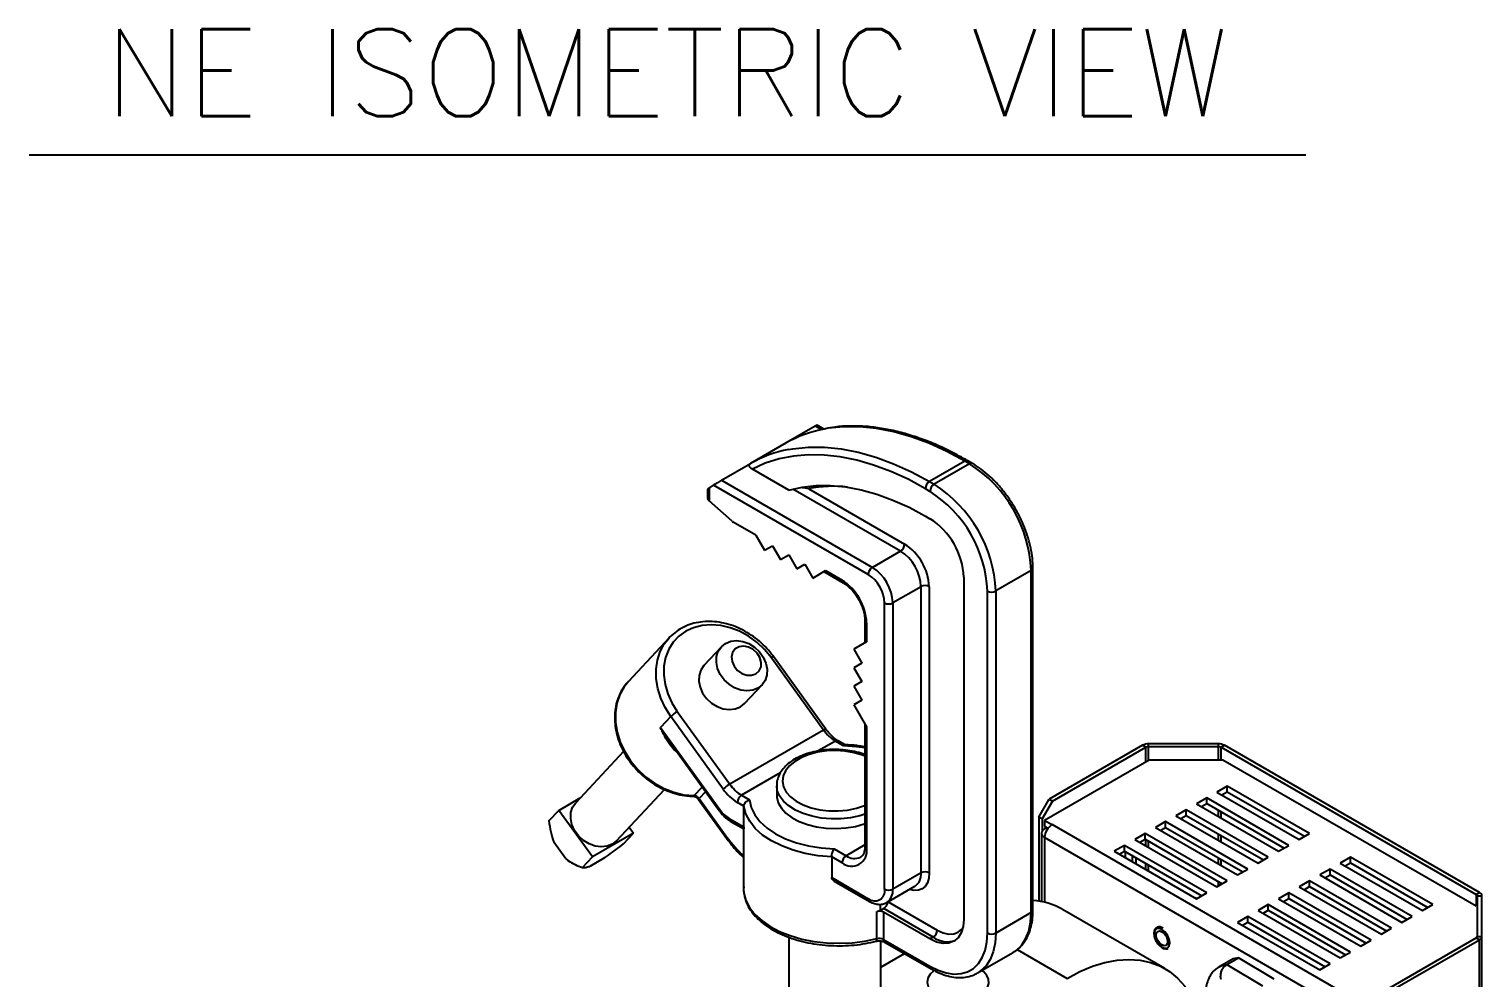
# Model space of a CAD drawing. Extents: x 17.3 to 113.1, y 4.8 to 84.5.
# Drawn here: x 75.33 to 87.83, y 19.19 to 27.36 of the extents above; entities that cross this region are included whole.
import ezdxf
from ezdxf.enums import TextEntityAlignment as Align

# ---------------------------------------------------------------- set-up
doc = ezdxf.new("R2010")
doc.units = 0
doc.header["$MEASUREMENT"] = 0
doc.layers.add('OBJECT', color=7, linetype='CONTINUOUS')
doc.styles.get("Standard").update_dxf_attribs({"font": 'SIMPLEX'})

msp = doc.modelspace()

# ---------------------------------------------------------------- linework, layer by layer
at = {"layer": 'OBJECT', "color": 1}
msp.add_line((75.328, 26.28), (86.314, 26.28), dxfattribs=at)
at = {"layer": 'OBJECT'}
for p, q in [((82.093, 23.944), (81.842, 23.799)), ((82.145, 23.914), (82.093, 23.944)), ((82.166, 23.918), (82.108, 23.952)), ((81.842, 23.799), (81.536, 23.623)), ((83.381, 23.643), (83.075, 23.467)), ((83.421, 23.62), (83.381, 23.643)), ((83.446, 23.622), (83.406, 23.645)), ((81.285, 23.478), (81.536, 23.623)), ((81.865, 23.392), (81.552, 23.573)), ((83.421, 23.62), (83.116, 23.444)), ((81.165, 23.401), (81.165, 23.336)), ((81.179, 23.411), (81.217, 23.436)), ((81.179, 23.411), (81.179, 23.302)), ((82.548, 22.667), (81.217, 23.436)), ((81.285, 23.478), (82.584, 22.728)), ((82.826, 22.868), (81.901, 23.402)), ((82.037, 23.405), (82.862, 22.929)), ((83.08, 23.382), (83.04, 23.405)), ((83.075, 23.467), (83.116, 23.444)), ((81.377, 23.125), (81.179, 23.302)), ((83.04, 23.17), (83.08, 23.147)), ((81.582, 23.005), (81.387, 23.118)), ((81.582, 23.005), (81.657, 22.875)), ((81.657, 22.875), (81.726, 22.915)), ((81.657, 22.875), (81.726, 22.915)), ((81.726, 22.915), (81.795, 22.796)), ((81.795, 22.796), (81.864, 22.835)), ((81.795, 22.796), (81.864, 22.835)), ((81.864, 22.835), (81.933, 22.716)), ((81.933, 22.716), (82.002, 22.756)), ((81.933, 22.716), (82.002, 22.756)), ((82.002, 22.756), (82.071, 22.636)), ((82.826, 22.868), (82.584, 22.728)), ((82.071, 22.636), (82.181, 22.7)), ((82.071, 22.636), (82.167, 22.692)), ((82.167, 22.692), (82.333, 22.596)), ((82.181, 22.7), (82.323, 22.618)), ((83.371, 22.643), (83.371, 19.699)), ((83.951, 22.701), (83.646, 22.525)), ((83.951, 19.758), (83.951, 22.701)), ((83.966, 19.778), (83.966, 22.722)), ((83.003, 22.562), (82.761, 22.422)), ((83.003, 20.099), (83.003, 22.562)), ((83.074, 22.562), (83.074, 20.099)), ((83.575, 19.581), (83.575, 22.525)), ((83.646, 22.525), (83.646, 19.581)), ((82.69, 19.959), (82.69, 22.422)), ((82.761, 22.422), (82.761, 19.959)), ((82.52, 22.271), (82.52, 22.079)), ((82.535, 22.251), (82.535, 22.088)), ((80.835, 22.122), (80.485, 21.746)), ((80.809, 22.091), (80.835, 22.122)), ((81.285, 22.045), (81.134, 21.884)), ((82.535, 22.088), (82.425, 22.024)), ((82.425, 22.024), (82.494, 21.905)), ((82.164, 21.328), (81.713, 21.953)), ((82.185, 21.336), (81.734, 21.961)), ((82.494, 21.905), (82.425, 21.865)), ((82.425, 21.865), (82.494, 21.745)), ((80.485, 21.746), (80.476, 21.736)), ((81.485, 21.556), (81.636, 21.718)), ((82.494, 21.745), (82.425, 21.706)), ((82.425, 21.706), (82.494, 21.586)), ((82.494, 21.586), (82.425, 21.546)), ((82.425, 21.546), (82.535, 21.355)), ((80.85, 21.445), (80.761, 21.35)), ((81.301, 20.82), (80.85, 21.445)), ((80.906, 21.487), (81.357, 20.862)), ((82.52, 21.381), (82.52, 20.329)), ((80.761, 21.35), (81.271, 20.644)), ((82.164, 21.328), (81.357, 20.862)), ((82.535, 21.355), (82.535, 20.308)), ((80.443, 21.143), (80.032, 20.702)), ((80.846, 21.217), (81.266, 20.635)), ((82.266, 21.233), (82.118, 21.148)), ((82.335, 21.193), (82.266, 21.233)), ((82.35, 21.201), (82.291, 21.235)), ((84.909, 21.198), (84.105, 20.733)), ((84.133, 20.717), (84.938, 21.181)), ((84.938, 21.181), (84.909, 21.198)), ((84.938, 21.055), (84.938, 21.181)), ((84.959, 21.186), (84.959, 21.209)), ((85.563, 21.209), (84.959, 21.209)), ((84.959, 21.186), (85.563, 21.186)), ((84.959, 21.067), (84.959, 21.186)), ((85.563, 21.186), (85.563, 21.209)), ((85.563, 21.07), (85.563, 21.186)), ((85.585, 21.181), (85.613, 21.198)), ((85.585, 21.181), (87.78, 19.914)), ((85.585, 21.07), (85.585, 21.181)), ((87.809, 19.93), (85.613, 21.198)), ((84.965, 21.07), (84.066, 20.551)), ((85.6, 21.07), (84.965, 21.07)), ((87.78, 19.812), (85.6, 21.07)), ((81.791, 20.959), (81.458, 20.767)), ((80.383, 20.375), (80.795, 20.817)), ((81.04, 20.759), (81.04, 20.759)), ((81.05, 20.764), (81.119, 20.838)), ((81.148, 20.798), (81.094, 20.739)), ((81.458, 20.767), (81.527, 20.727)), ((81.761, 20.851), (81.761, 20.769)), ((85.638, 20.846), (85.549, 20.795)), ((85.549, 20.795), (86.256, 20.387)), ((85.592, 20.771), (85.638, 20.797)), ((86.345, 20.438), (85.638, 20.846)), ((85.638, 20.797), (85.638, 20.846)), ((85.638, 20.797), (86.302, 20.414)), ((79.801, 20.546), (79.886, 20.637)), ((79.886, 20.637), (80.071, 20.744)), ((80.175, 20.236), (79.886, 20.637)), ((81.089, 20.73), (81.328, 20.399)), ((81.094, 20.739), (81.333, 20.407)), ((81.479, 20.673), (81.423, 20.705)), ((81.479, 20.494), (81.479, 20.673)), ((84.017, 20.58), (84.105, 20.733)), ((84.133, 20.717), (84.045, 20.564)), ((84.105, 20.733), (84.133, 20.717)), ((85.284, 20.642), (85.196, 20.591)), ((85.991, 20.234), (85.284, 20.642)), ((85.284, 20.593), (85.284, 20.642)), ((85.461, 20.744), (85.373, 20.693)), ((85.373, 20.693), (86.08, 20.285)), ((85.415, 20.669), (85.461, 20.695)), ((86.168, 20.336), (85.461, 20.744)), ((85.461, 20.695), (85.461, 20.744)), ((85.461, 20.695), (86.126, 20.312)), ((85.563, 20.583), (85.563, 20.636)), ((81.352, 20.568), (81.479, 20.494)), ((81.362, 20.545), (81.477, 20.478)), ((84.045, 20.564), (84.017, 20.58)), ((84.017, 20.58), (84.017, 19.856)), ((84.045, 20.564), (84.045, 20.459)), ((84.066, 20.551), (84.13, 20.515)), ((84.066, 20.551), (84.066, 20.502)), ((84.066, 20.502), (84.097, 20.485)), ((86.831, 18.955), (84.13, 20.515)), ((85.107, 20.54), (85.019, 20.489)), ((85.815, 20.132), (85.107, 20.54)), ((85.107, 20.491), (85.107, 20.54)), ((85.196, 20.591), (85.903, 20.183)), ((85.238, 20.567), (85.284, 20.593)), ((85.284, 20.593), (85.949, 20.21)), ((85.585, 20.571), (85.585, 20.624)), ((80.529, 20.44), (80.175, 20.236)), ((80.444, 20.349), (80.529, 20.44)), ((80.492, 20.492), (80.529, 20.44)), ((81.476, 20.479), (81.476, 19.966)), ((84.04, 20.441), (84.04, 19.852)), ((84.087, 20.49), (84.066, 20.478)), ((86.767, 18.845), (84.066, 20.405)), ((84.066, 20.405), (84.066, 19.846)), ((84.931, 20.438), (84.842, 20.387)), ((84.842, 20.387), (85.549, 19.979)), ((84.885, 20.363), (84.931, 20.389)), ((85.638, 20.03), (84.931, 20.438)), ((84.931, 20.389), (84.931, 20.438)), ((84.931, 20.389), (85.595, 20.006)), ((84.938, 20.332), (84.938, 20.385)), ((85.019, 20.489), (85.726, 20.081)), ((85.061, 20.465), (85.107, 20.491)), ((85.107, 20.491), (85.772, 20.108)), ((85.563, 20.379), (85.563, 20.432)), ((85.585, 20.367), (85.585, 20.42)), ((86.256, 20.387), (86.345, 20.438)), ((79.947, 20.219), (79.843, 20.363)), ((82.256, 20.306), (82.358, 20.247)), ((82.52, 20.341), (82.358, 20.247)), ((84.754, 20.336), (84.665, 20.285)), ((84.665, 20.285), (85.373, 19.877)), ((84.708, 20.261), (84.754, 20.287)), ((85.461, 19.928), (84.754, 20.336)), ((84.754, 20.287), (84.754, 20.336)), ((84.754, 20.287), (85.419, 19.903)), ((84.763, 20.229), (84.763, 20.282)), ((84.959, 20.32), (84.959, 20.373)), ((86.08, 20.285), (86.168, 20.336)), ((79.996, 20.187), (80.005, 20.182)), ((80.09, 20.145), (80.175, 20.236)), ((80.28, 20.229), (80.153, 20.155)), ((82.234, 20.237), (82.234, 20.059)), ((82.323, 20.186), (82.234, 20.237)), ((84.823, 20.194), (84.823, 20.247)), ((84.851, 20.231), (84.851, 20.178)), ((84.938, 20.128), (84.938, 20.181)), ((84.959, 20.116), (84.959, 20.169)), ((85.563, 20.175), (85.563, 20.228)), ((85.585, 20.163), (85.585, 20.216)), ((85.726, 20.081), (85.815, 20.132)), ((85.903, 20.183), (85.991, 20.234)), ((86.522, 20.132), (86.433, 20.081)), ((87.229, 19.724), (86.522, 20.132)), ((86.522, 20.083), (86.522, 20.132)), ((86.698, 20.234), (86.61, 20.183)), ((86.61, 20.183), (87.317, 19.775)), ((86.652, 20.159), (86.698, 20.185)), ((87.406, 19.826), (86.698, 20.234)), ((86.698, 20.185), (86.698, 20.234)), ((86.698, 20.185), (87.363, 19.801)), ((82.234, 20.059), (82.548, 19.877)), ((82.256, 20.029), (82.559, 19.854)), ((83.003, 20.099), (82.761, 19.959)), ((85.549, 19.979), (85.638, 20.03)), ((85.563, 19.987), (85.563, 20.024)), ((85.585, 19.999), (85.585, 20.012)), ((86.345, 20.03), (86.256, 19.979)), ((87.052, 19.622), (86.345, 20.03)), ((86.345, 19.981), (86.345, 20.03)), ((86.433, 20.081), (87.14, 19.673)), ((86.476, 20.057), (86.522, 20.083)), ((86.522, 20.083), (87.186, 19.699)), ((82.709, 19.844), (82.951, 19.984)), ((85.375, 19.878), (85.359, 19.885)), ((85.373, 19.877), (85.461, 19.928)), ((86.168, 19.928), (86.08, 19.877)), ((86.08, 19.877), (86.787, 19.469)), ((86.122, 19.852), (86.168, 19.879)), ((86.875, 19.52), (86.168, 19.928)), ((86.168, 19.879), (86.168, 19.928)), ((86.168, 19.879), (86.833, 19.495)), ((86.256, 19.979), (86.964, 19.571)), ((86.299, 19.954), (86.345, 19.981)), ((86.345, 19.981), (87.01, 19.597)), ((87.78, 19.914), (87.809, 19.93)), ((87.78, 19.914), (87.78, 19.812)), ((87.789, 19.901), (87.789, 19.552)), ((87.789, 19.901), (87.829, 19.901)), ((87.829, 19.552), (87.829, 19.901)), ((82.624, 19.533), (82.624, 19.768)), ((82.655, 19.776), (82.655, 19.829)), ((82.682, 19.792), (82.655, 19.776)), ((82.68, 19.762), (82.68, 19.527)), ((83.08, 19.531), (82.68, 19.762)), ((83.107, 19.546), (82.682, 19.792)), ((82.721, 19.851), (83.142, 19.607)), ((83.951, 19.758), (83.646, 19.581)), ((85.102, 19.275), (84.219, 19.785)), ((85.991, 19.826), (85.903, 19.775)), ((85.903, 19.775), (86.61, 19.367)), ((85.945, 19.75), (85.991, 19.777)), ((86.698, 19.418), (85.991, 19.826)), ((85.991, 19.777), (85.991, 19.826)), ((85.991, 19.777), (86.656, 19.393)), ((87.317, 19.775), (87.406, 19.826)), ((85.815, 19.724), (85.726, 19.673)), ((85.726, 19.673), (86.433, 19.265)), ((85.769, 19.648), (85.815, 19.675)), ((86.522, 19.316), (85.815, 19.724)), ((85.815, 19.675), (85.815, 19.724)), ((85.815, 19.675), (86.479, 19.291)), ((87.14, 19.673), (87.229, 19.724)), ((81.866, 19.545), (81.866, 18.589)), ((82.656, 18.589), (82.656, 19.513)), ((82.68, 19.527), (83.08, 19.296)), ((82.69, 19.504), (83.091, 19.273)), ((83.107, 19.546), (83.08, 19.531)), ((86.787, 19.469), (86.875, 19.52)), ((86.964, 19.571), (87.052, 19.622)), ((86.976, 19.076), (87.78, 19.54)), ((87.004, 19.06), (87.809, 19.524)), ((87.78, 19.54), (87.809, 19.524)), ((87.789, 19.552), (87.829, 19.552)), ((87.809, 13.992), (87.809, 19.524)), ((87.829, 14.02), (87.829, 19.552)), ((82.656, 19.287), (82.861, 19.405)), ((83.49, 19.238), (83.796, 19.414)), ((83.83, 19.439), (84.259, 19.191)), ((86.61, 19.367), (86.698, 19.418)), ((85.669, 19.349), (85.568, 19.29)), ((85.633, 19.31), (85.735, 19.368)), ((85.633, 19.31), (85.94, 19.127)), ((86.042, 19.185), (85.735, 19.368)), ((86.433, 19.265), (86.522, 19.316))]:
    msp.add_line(p, q, dxfattribs=at)
at = {"layer": 'OBJECT', "flags": 128}
for points in [[(83.381, 23.643), (83.226, 23.726), (83.071, 23.796), (82.919, 23.853), (82.768, 23.895), (82.621, 23.924), (82.477, 23.939), (82.338, 23.939), (82.205, 23.925), (82.169, 23.919)], [(81.861, 23.742), (81.899, 23.749), (82.033, 23.763), (82.172, 23.762), (82.315, 23.748), (82.463, 23.719), (82.613, 23.676), (82.766, 23.62), (82.92, 23.55), (83.075, 23.467)], [(83.04, 23.405), (82.891, 23.486), (82.742, 23.553), (82.595, 23.609), (82.45, 23.651), (82.308, 23.68), (82.169, 23.695), (82.035, 23.698), (81.905, 23.686), (81.781, 23.662), (81.663, 23.624), (81.552, 23.573)], [(81.865, 23.392), (81.979, 23.419), (82.099, 23.433), (82.225, 23.434), (82.354, 23.422), (82.487, 23.397), (82.623, 23.359), (82.761, 23.308), (82.9, 23.245), (83.04, 23.17)], [(81.713, 21.953), (81.657, 22.022), (81.592, 22.083), (81.519, 22.136), (81.442, 22.178), (81.361, 22.209), (81.279, 22.228), (81.198, 22.234), (81.12, 22.228), (81.046, 22.209), (80.979, 22.179), (80.92, 22.136), (80.87, 22.084), (80.832, 22.023), (80.805, 21.954), (80.79, 21.879), (80.789, 21.801), (80.8, 21.721), (80.824, 21.64), (80.859, 21.562), (80.906, 21.487)], [(80.85, 21.445), (80.802, 21.522), (80.764, 21.603), (80.738, 21.686), (80.724, 21.77), (80.723, 21.852), (80.734, 21.93), (80.758, 22.003), (80.794, 22.07), (80.809, 22.091)], [(81.599, 21.689), (81.555, 21.671), (81.504, 21.665), (81.452, 21.672), (81.399, 21.691), (81.351, 21.722), (81.308, 21.761), (81.275, 21.807), (81.252, 21.858), (81.242, 21.91), (81.244, 21.961), (81.258, 22.007), (81.285, 22.045), (81.321, 22.074), (81.366, 22.092), (81.416, 22.098), (81.469, 22.091), (81.521, 22.072), (81.57, 22.041), (81.612, 22.002), (81.645, 21.955), (81.668, 21.905), (81.679, 21.853), (81.677, 21.802), (81.662, 21.756), (81.636, 21.718), (81.599, 21.689)], [(81.582, 21.813), (81.61, 21.837), (81.626, 21.871), (81.628, 21.911), (81.617, 21.953), (81.593, 21.991), (81.559, 22.022), (81.519, 22.043), (81.477, 22.051), (81.437, 22.045), (81.404, 22.026), (81.382, 21.997), (81.373, 21.959), (81.378, 21.918), (81.395, 21.877), (81.425, 21.842), (81.462, 21.816), (81.504, 21.801), (81.545, 21.8), (81.582, 21.813)], [(81.134, 21.884), (81.134, 21.884), (81.108, 21.845), (81.093, 21.799), (81.091, 21.749), (81.102, 21.697), (81.124, 21.646), (81.158, 21.6), (81.2, 21.56), (81.249, 21.53), (81.301, 21.511), (81.354, 21.504), (81.404, 21.51), (81.449, 21.528), (81.485, 21.556)], [(80.476, 21.736), (80.448, 21.701), (80.41, 21.634), (80.385, 21.559), (80.373, 21.479), (80.373, 21.396), (80.387, 21.31), (80.414, 21.225), (80.453, 21.143), (80.504, 21.064), (80.564, 20.992), (80.633, 20.927), (80.71, 20.871), (80.792, 20.826), (80.877, 20.793), (80.963, 20.772), (81.05, 20.764)], [(82.52, 21.104), (82.5, 21.112), (82.428, 21.133), (82.351, 21.146), (82.271, 21.152), (82.191, 21.149), (82.112, 21.137), (82.039, 21.118), (81.973, 21.091), (81.916, 21.058), (81.87, 21.02), (81.836, 20.978), (81.817, 20.933), (81.811, 20.886), (81.82, 20.84), (81.843, 20.795), (81.88, 20.754), (81.929, 20.717), (81.988, 20.685), (82.057, 20.66), (82.132, 20.643), (82.211, 20.634), (82.291, 20.633), (82.371, 20.64), (82.447, 20.655), (82.517, 20.678), (82.52, 20.68)], [(82.52, 21.174), (82.447, 21.185), (82.335, 21.193)], [(82.52, 20.604), (82.477, 20.591), (82.397, 20.573), (82.314, 20.564), (82.229, 20.563), (82.145, 20.57), (82.065, 20.586), (81.99, 20.609), (81.923, 20.639), (81.865, 20.675), (81.819, 20.716), (81.786, 20.761), (81.766, 20.808), (81.761, 20.848)], [(81.761, 20.769), (81.762, 20.751), (81.775, 20.703), (81.801, 20.656), (81.841, 20.613), (81.893, 20.574), (81.955, 20.541), (82.026, 20.515), (82.104, 20.495), (82.187, 20.484), (82.272, 20.481), (82.356, 20.486), (82.438, 20.499), (82.514, 20.521), (82.52, 20.523)], [(80.383, 20.375), (80.346, 20.346), (80.302, 20.328), (80.252, 20.322), (80.199, 20.329), (80.147, 20.348), (80.098, 20.379), (80.056, 20.418), (80.022, 20.465), (79.999, 20.515), (79.989, 20.567), (79.991, 20.618), (80.005, 20.664), (80.032, 20.702), (80.032, 20.702)], [(81.089, 20.73), (81.088, 20.73), (81.089, 20.732), (81.091, 20.735), (81.094, 20.739)], [(81.266, 20.635), (81.265, 20.635), (81.266, 20.637), (81.267, 20.64), (81.271, 20.644)], [(82.234, 20.237), (82.119, 20.247), (82.007, 20.266), (81.902, 20.294), (81.804, 20.331), (81.716, 20.375), (81.64, 20.425), (81.577, 20.482), (81.529, 20.543), (81.496, 20.607), (81.479, 20.673)], [(81.527, 20.727), (81.541, 20.662), (81.572, 20.6), (81.617, 20.54), (81.678, 20.485), (81.751, 20.436), (81.837, 20.393), (81.932, 20.358), (82.035, 20.332), (82.144, 20.314), (82.256, 20.306)], [(81.328, 20.399), (81.328, 20.399), (81.328, 20.401), (81.33, 20.404), (81.333, 20.407)], [(83.074, 20.099), (83.07, 20.053), (83.058, 20.014), (83.038, 19.983), (83.012, 19.961), (82.98, 19.949), (82.943, 19.948), (82.904, 19.957)], [(81.476, 19.966), (81.479, 19.925), (81.496, 19.861), (81.528, 19.8), (81.574, 19.742), (81.633, 19.688), (81.704, 19.638), (81.786, 19.595), (81.878, 19.559), (81.977, 19.53), (82.081, 19.509), (82.19, 19.497), (82.301, 19.493), (82.411, 19.498), (82.52, 19.511), (82.624, 19.533)], [(83.796, 19.414), (83.822, 19.431), (83.867, 19.475), (83.903, 19.531), (83.93, 19.598), (83.946, 19.674), (83.951, 19.758)], [(83.371, 19.699), (83.366, 19.637), (83.349, 19.583), (83.322, 19.54), (83.286, 19.51), (83.242, 19.494), (83.192, 19.492), (83.137, 19.504), (83.08, 19.531)], [(83.142, 19.607), (83.192, 19.584), (83.24, 19.573), (83.285, 19.575), (83.323, 19.59), (83.355, 19.616), (83.364, 19.627)], [(82.616, 19.511), (82.618, 19.512), (82.621, 19.515), (82.623, 19.519), (82.624, 19.525), (82.624, 19.533)], [(83.08, 19.296), (83.151, 19.261), (83.22, 19.238), (83.286, 19.228), (83.348, 19.232), (83.404, 19.248), (83.454, 19.277), (83.497, 19.318), (83.53, 19.37), (83.555, 19.432), (83.57, 19.503), (83.575, 19.581)], [(83.646, 19.581), (83.64, 19.497), (83.624, 19.421), (83.598, 19.355), (83.562, 19.299), (83.516, 19.255), (83.488, 19.236)], [(85.076, 19.613), (85.051, 19.622), (85.029, 19.617), (85.015, 19.601), (85.01, 19.574), (85.015, 19.542), (85.029, 19.509), (85.051, 19.48), (85.076, 19.459), (85.102, 19.45), (85.123, 19.454), (85.138, 19.471), (85.143, 19.497), (85.138, 19.53), (85.123, 19.563), (85.102, 19.592), (85.076, 19.613)], [(85.076, 19.612), (85.051, 19.621), (85.029, 19.617), (85.015, 19.601), (85.01, 19.574), (85.015, 19.542), (85.029, 19.509), (85.051, 19.48), (85.076, 19.459), (85.101, 19.45), (85.123, 19.454), (85.137, 19.471), (85.142, 19.497), (85.137, 19.53), (85.123, 19.563), (85.101, 19.592), (85.076, 19.612)], [(85.076, 19.479), (85.057, 19.494), (85.041, 19.516), (85.03, 19.54), (85.026, 19.564), (85.03, 19.584), (85.041, 19.596), (85.057, 19.6), (85.076, 19.593), (85.095, 19.578), (85.111, 19.556), (85.122, 19.531), (85.125, 19.507), (85.122, 19.488), (85.111, 19.475), (85.095, 19.472), (85.076, 19.479)], [(85.076, 19.613), (85.051, 19.621), (85.029, 19.617)], [(85.123, 19.455), (85.123, 19.455), (85.137, 19.471), (85.142, 19.498), (85.137, 19.53), (85.123, 19.563), (85.102, 19.592), (85.076, 19.613)], [(83.117, 19.258), (83.113, 19.256), (83.081, 19.226), (83.062, 19.192), (83.056, 19.156), (83.065, 19.121), (83.088, 19.088), (83.123, 19.059), (83.169, 19.035), (83.224, 19.018), (83.283, 19.009), (83.345, 19.008), (83.405, 19.015), (83.461, 19.03), (83.509, 19.052)], [(83.509, 19.052), (83.548, 19.08), (83.574, 19.113), (83.586, 19.147), (83.584, 19.183), (83.568, 19.217), (83.539, 19.249), (83.526, 19.259)], [(84.259, 19.191), (84.369, 19.249), (84.478, 19.295), (84.585, 19.327), (84.69, 19.347), (84.791, 19.354), (84.887, 19.348), (84.978, 19.328), (85.063, 19.296), (85.141, 19.251), (85.211, 19.194), (85.273, 19.124), (85.327, 19.044), (85.372, 18.953), (85.407, 18.853), (85.432, 18.744), (85.447, 18.626), (85.452, 18.502)], [(85.568, 19.29), (85.586, 19.299), (85.633, 19.31)], [(85.735, 19.368), (85.688, 19.358), (85.669, 19.349)]]:
    msp.add_lwpolyline(points, dxfattribs=at)
at = {"layer": 'OBJECT'}
for centre, radius, start, end in [((82.368, 22.869), 1.068, 100.7273, 119.4868), ((82.062, 22.693), 1.068, 100.8272, 119.4881), ((83.396, 23.623), 0.0252, 65.6944, 125.6158), ((83.436, 23.599), 0.0252, 65.7128, 125.6133), ((82.804, 22.651), 1.148, 2.4872, 57.5128), ((82.251, 22.281), 1.145, 84.0044, 100.792), ((83.117, 23.402), 0.0768, 122.6053, 177.3946), ((83.157, 23.379), 0.0768, 122.6053, 177.3946), ((82.505, 22.478), 1.071, 2.4872, 57.5128), ((82.499, 22.475), 1.148, 2.4873, 57.5127), ((82.739, 22.614), 0.633, 2.6055, 57.3946), ((81.415, 23.167), 0.0567, 227.7858, 239.6398), ((82.785, 22.933), 0.0768, 302.6061, 357.3945), ((82.613, 22.541), 0.461, 2.6056, 57.3944), ((82.619, 22.545), 0.384, 2.6055, 57.3946), ((82.625, 22.664), 0.0768, 122.6044, 177.3955), ((82.383, 22.408), 0.307, 2.6054, 57.3947), ((82.377, 22.405), 0.384, 2.6055, 57.3946), ((83.941, 22.724), 0.0251, 294.3764, 354.2895), ((82.074, 22.23), 0.461, 2.6054, 57.3947), ((82.348, 22.616), 0.0252, 174.4113, 233.9433), ((83.038, 22.494), 0.0769, 62.6096, 117.3904), ((83.61, 22.593), 0.0769, 242.6098, 297.3902), ((82.725, 22.49), 0.0769, 242.6097, 297.3903), ((82.545, 22.274), 0.0251, 185.7108, 245.6239), ((81.734, 21.928), 0.0324, 90.8907, 129.831), ((81.047, 21.244), 0.281, 120.0121, 134.2804), ((82.185, 21.303), 0.0324, 90.881, 129.8357), ((82.442, 21.522), 0.338, 214.8516, 238.6075), ((82.28, 21.212), 0.0252, 65.6943, 125.6159), ((84.957, 21.108), 0.101, 88.8562, 118.04), ((84.958, 21.143), 0.0433, 88.8552, 118.0406), ((85.565, 21.108), 0.101, 61.9601, 91.1438), ((85.564, 21.143), 0.0433, 61.9585, 91.1442), ((81.039, 20.772), 0.0131, 273.927, 321.764), ((81.046, 20.706), 0.0578, 34.9378, 86.9075), ((81.497, 20.619), 0.281, 120.0119, 134.2812), ((81.634, 21.052), 0.406, 214.8518, 238.6071), ((81.635, 21.055), 0.338, 214.8516, 238.6075), ((81.5, 20.702), 0.0768, 122.6057, 177.3945), ((81.493, 20.799), 0.271, 214.8514, 238.6076), ((81.376, 20.565), 0.0248, 173.8624, 234.8251), ((84.204, 20.398), 0.138, 122.6053, 177.3948), ((82.204, 21.031), 1.071, 215.5927, 227.195), ((84.08, 20.441), 0.0393, 110.7834, 249.2168), ((82.406, 20.287), 0.131, 230.7968, 9.214), ((82.545, 20.331), 0.0251, 185.6947, 245.6254), ((80.145, 20.471), 0.321, 231.7645, 242.2223), ((82.4, 20.182), 0.0768, 122.6057, 177.3945), ((82.431, 20.349), 0.126, 234.3945, 294.1642), ((82.882, 20.085), 0.122, 304.758, 6.5542), ((83.038, 20.03), 0.0769, 62.6096, 117.3904), ((82.604, 19.945), 0.0873, 230.7966, 9.2141), ((82.572, 19.874), 0.024, 172.7455, 235.9573), ((82.725, 20.027), 0.0769, 242.6097, 297.3903), ((82.635, 19.946), 0.126, 306.1005, 5.5854), ((87.774, 19.9), 0.0151, 5.6952, 65.6273), ((87.794, 19.898), 0.0352, 5.6954, 65.6246), ((82.336, 20.907), 1.175, 284.2001, 285.7519), ((82.644, 19.692), 0.0781, 62.8754, 104.7193), ((82.64, 19.857), 0.0777, 302.7943, 353.9622), ((83.941, 19.781), 0.0251, 294.3755, 354.3043), ((83.922, 19.264), 0.6, 60.3821, 85.8152), ((82.644, 19.457), 0.0781, 62.8754, 104.7193), ((82.704, 19.524), 0.0248, 173.9457, 234.7425), ((83.066, 19.611), 0.0768, 302.6053, 357.3946), ((83.23, 19.721), 0.214, 234.8694, 288.8998), ((83.61, 19.65), 0.0769, 242.6098, 297.3902), ((87.774, 19.554), 0.0151, 294.3745, 354.3052), ((87.794, 19.556), 0.0352, 294.3752, 354.3038), ((83.105, 19.293), 0.0252, 174.3812, 234.2922)]:
    msp.add_arc(centre, radius, start, end, dxfattribs=at)
for centre, major_axis, ratio, start_param, end_param in [((82.06, 23.922), (0.0485, 0.0297), 0.027575, 0.014954, 0.80027), ((81.215, 23.432), (0.05, 0.0308), 0.027571, 2.339213, 3.156401), ((81.252, 23.456), (0.0485, 0.0297), 0.027575, 0.80027, 2.371067), ((81.215, 23.365), (0.0354, 0.0612), 0.577335, 2.356235, 2.871597), ((81.215, 23.323), (0.0487, -0.0161), 0.700151, 3.884192, 4.154229), ((82.217, 22.72), (0.05, 0.0289), 0.00007, 2.356154, 3.141633)]:
    msp.add_ellipse(centre, major_axis=major_axis, ratio=ratio, start_param=start_param, end_param=end_param, dxfattribs=at)
for points, knots in [([(83.406, 23.645), (83.381, 23.659), (83.31, 23.7), (83.193, 23.758), (83.054, 23.818), (82.916, 23.866), (82.78, 23.903), (82.646, 23.929), (82.515, 23.944), (82.388, 23.946), (82.275, 23.94), (82.208, 23.927), (82.179, 23.921)], [0, 0, 0, 0, 0.0570951, 0.1654877, 0.2739095, 0.3823165, 0.4906776, 0.5989515, 0.7070866, 0.8150253, 0.9227114, 1, 1, 1, 1]), ([(81.552, 23.573), (81.544, 23.578), (81.532, 23.586), (81.525, 23.6), (81.525, 23.61), (81.529, 23.618), (81.534, 23.621), (81.536, 23.623)], [0, 0, 0, 0, 0.350281, 0.585229, 0.760499, 0.899707, 1, 1, 1, 1]), ([(83.966, 22.722), (83.966, 22.736), (83.965, 22.778), (83.957, 22.85), (83.938, 22.938), (83.911, 23.026), (83.877, 23.115), (83.834, 23.201), (83.785, 23.285), (83.73, 23.364), (83.67, 23.437), (83.606, 23.503), (83.539, 23.561), (83.485, 23.599), (83.454, 23.618), (83.446, 23.622)], [0, 0, 0, 0, 0.044817, 0.129353, 0.213788, 0.298089, 0.382268, 0.466367, 0.550437, 0.634532, 0.718694, 0.802982, 0.887454, 0.972156, 1, 1, 1, 1]), ([(82.037, 23.405), (82.037, 23.405), (82.02, 23.409), (82, 23.411), (81.98, 23.413)], [0, 0, 0, 0, 0.004928, 1, 1, 1, 1]), ([(82.333, 22.596), (82.339, 22.592), (82.358, 22.58), (82.389, 22.554), (82.425, 22.516), (82.457, 22.471), (82.484, 22.421), (82.504, 22.37), (82.517, 22.321), (82.52, 22.289), (82.52, 22.274), (82.52, 22.271)], [0, 0, 0, 0, 0.067196, 0.197029, 0.32808, 0.460157, 0.592759, 0.725244, 0.856829, 0.979682, 1, 1, 1, 1]), ([(81.734, 21.961), (81.724, 21.973), (81.697, 22.009), (81.646, 22.064), (81.579, 22.121), (81.506, 22.17), (81.429, 22.21), (81.348, 22.239), (81.267, 22.258), (81.185, 22.265), (81.106, 22.26), (81.03, 22.244), (80.96, 22.216), (80.897, 22.178), (80.845, 22.136), (80.82, 22.102), (80.809, 22.088)], [0, 0, 0, 0, 0.0406221, 0.1162197, 0.1918861, 0.267591, 0.3433347, 0.4191073, 0.4948813, 0.5706033, 0.6461901, 0.7215365, 0.7965394, 0.8711396, 0.9453618, 1, 1, 1, 1]), ([(80.476, 21.736), (80.474, 21.734), (80.456, 21.716), (80.428, 21.673), (80.396, 21.607), (80.375, 21.535), (80.366, 21.459), (80.368, 21.381), (80.381, 21.301), (80.406, 21.221), (80.441, 21.144), (80.486, 21.07), (80.541, 21.001), (80.603, 20.938), (80.672, 20.883), (80.747, 20.837), (80.826, 20.801), (80.907, 20.775), (80.978, 20.762), (81.023, 20.76), (81.04, 20.759)], [0, 0, 0, 0, 0.005024, 0.063857, 0.122667, 0.181599, 0.240765, 0.300205, 0.3599, 0.419794, 0.479826, 0.539944, 0.600116, 0.660324, 0.720562, 0.780832, 0.841132, 0.901449, 0.961756, 1, 1, 1, 1]), ([(80.906, 21.134), (80.897, 21.142), (80.868, 21.168), (80.828, 21.221), (80.79, 21.286), (80.77, 21.33), (80.762, 21.349), (80.761, 21.35)], [0, 0, 0, 0, 0.135843, 0.450355, 0.765206, 0.99634, 1, 1, 1, 1]), ([(80.848, 21.219), (80.83, 21.243), (80.798, 21.285), (80.772, 21.331), (80.762, 21.349), (80.761, 21.35)], [0, 0, 0, 0, 0.591025, 0.993459, 1, 1, 1, 1]), ([(82.291, 21.235), (82.285, 21.239), (82.266, 21.25), (82.235, 21.276), (82.206, 21.308), (82.19, 21.329), (82.185, 21.336)], [0, 0, 0, 0, 0.173039, 0.507382, 0.844863, 1, 1, 1, 1]), ([(82.52, 21.117), (82.52, 21.117), (82.498, 21.127), (82.448, 21.14), (82.373, 21.155), (82.295, 21.161), (82.215, 21.161), (82.137, 21.153), (82.062, 21.137), (81.992, 21.115), (81.928, 21.086), (81.872, 21.05), (81.825, 21.008), (81.79, 20.961), (81.768, 20.911), (81.759, 20.872), (81.762, 20.852), (81.762, 20.848)], [0, 0, 0, 0, 0.0019931, 0.0778142, 0.153446, 0.2289249, 0.3043458, 0.379821, 0.4554368, 0.5313198, 0.607585, 0.6842872, 0.7612548, 0.8376649, 0.9122967, 0.9843223, 1, 1, 1, 1]), ([(82.347, 21.202), (82.345, 21.201), (82.341, 21.2), (82.337, 21.196), (82.335, 21.193), (82.335, 21.193)], [0, 0, 0, 0, 0.531199, 0.989388, 1, 1, 1, 1]), ([(82.52, 21.183), (82.506, 21.186), (82.459, 21.194), (82.4, 21.2), (82.357, 21.201), (82.347, 21.202)], [0, 0, 0, 0, 0.262881, 0.835375, 1, 1, 1, 1]), ([(81.04, 20.759), (81.042, 20.759), (81.049, 20.758), (81.062, 20.753), (81.077, 20.744), (81.085, 20.735), (81.089, 20.73)], [0, 0, 0, 0, 0.168707, 0.452286, 0.730267, 1, 1, 1, 1]), ([(81.266, 20.635), (81.271, 20.627), (81.289, 20.605), (81.321, 20.572), (81.348, 20.554), (81.362, 20.545)], [0, 0, 0, 0, 0.210948, 0.607659, 1, 1, 1, 1]), ([(81.479, 20.673), (81.479, 20.678), (81.48, 20.687), (81.488, 20.701), (81.499, 20.713), (81.513, 20.722), (81.523, 20.726), (81.527, 20.727), (81.527, 20.727)], [0, 0, 0, 0, 0.197777, 0.395365, 0.598087, 0.812873, 0.995764, 1, 1, 1, 1]), ([(79.801, 20.546), (79.805, 20.515), (79.814, 20.455), (79.833, 20.393), (79.843, 20.363)], [0, 0, 0, 0, 0.519496, 1, 1, 1, 1]), ([(81.328, 20.399), (81.338, 20.385), (81.367, 20.346), (81.416, 20.288), (81.457, 20.249), (81.476, 20.231)], [0, 0, 0, 0, 0.219086, 0.633752, 1, 1, 1, 1]), ([(81.479, 20.494), (81.479, 20.491), (81.478, 20.485), (81.478, 20.479), (81.477, 20.479), (81.477, 20.479)], [0, 0, 0, 0, 0.2959523, 0.590038, 1, 1, 1, 1]), ([(80.28, 20.229), (80.291, 20.237), (80.325, 20.26), (80.38, 20.3), (80.422, 20.333), (80.444, 20.349)], [0, 0, 0, 0, 0.205667, 0.600108, 1, 1, 1, 1]), ([(82.234, 20.237), (82.234, 20.242), (82.234, 20.251), (82.238, 20.267), (82.243, 20.283), (82.249, 20.297), (82.254, 20.304), (82.256, 20.306), (82.256, 20.306)], [0, 0, 0, 0, 0.197777, 0.395365, 0.598087, 0.812873, 0.995764, 1, 1, 1, 1]), ([(82.52, 20.329), (82.52, 20.322), (82.52, 20.302), (82.513, 20.274), (82.501, 20.25), (82.492, 20.239), (82.484, 20.236), (82.483, 20.235)], [0, 0, 0, 0, 0.137321, 0.39907, 0.66131, 0.933673, 1, 1, 1, 1]), ([(79.947, 20.219), (79.952, 20.215), (79.979, 20.195), (80.027, 20.169), (80.069, 20.153), (80.09, 20.145)], [0, 0, 0, 0, 0.1168858, 0.5538854, 1, 1, 1, 1]), ([(80.09, 20.145), (80.098, 20.144), (80.113, 20.143), (80.14, 20.152), (80.153, 20.155)], [0, 0, 0, 0, 0.538103, 1, 1, 1, 1]), ([(82.256, 20.029), (82.255, 20.03), (82.249, 20.032), (82.241, 20.04), (82.235, 20.05), (82.234, 20.056), (82.234, 20.059)], [0, 0, 0, 0, 0.09744, 0.481134, 0.777157, 1, 1, 1, 1]), ([(81.477, 19.979), (81.477, 19.978), (81.474, 19.957), (81.479, 19.915), (81.494, 19.854), (81.523, 19.796), (81.563, 19.74), (81.614, 19.687), (81.675, 19.639), (81.747, 19.596), (81.826, 19.558), (81.913, 19.527), (82.006, 19.502), (82.102, 19.484), (82.202, 19.474), (82.303, 19.471), (82.404, 19.475), (82.501, 19.486), (82.572, 19.5), (82.609, 19.509), (82.616, 19.511)], [0, 0, 0, 0, 0.001723, 0.061005, 0.120078, 0.179511, 0.239822, 0.301131, 0.363218, 0.425742, 0.488417, 0.551051, 0.613599, 0.67606, 0.738455, 0.800814, 0.863172, 0.925557, 0.984744, 1, 1, 1, 1]), ([(82.559, 19.854), (82.567, 19.85), (82.588, 19.839), (82.623, 19.828), (82.661, 19.827), (82.691, 19.833), (82.705, 19.843), (82.709, 19.846)], [0, 0, 0, 0, 0.157844, 0.422687, 0.671965, 0.910733, 1, 1, 1, 1]), ([(83.798, 19.417), (83.805, 19.421), (83.829, 19.434), (83.864, 19.466), (83.902, 19.515), (83.931, 19.573), (83.952, 19.638), (83.964, 19.707), (83.965, 19.756), (83.966, 19.778)], [0, 0, 0, 0, 0.058594, 0.215746, 0.373194, 0.532819, 0.695427, 0.860613, 1, 1, 1, 1]), ([(85.087, 19.624), (85.082, 19.626), (85.069, 19.633), (85.047, 19.636), (85.025, 19.628), (85.011, 19.609), (85.006, 19.583), (85.009, 19.552), (85.02, 19.519), (85.039, 19.488), (85.064, 19.463), (85.086, 19.449), (85.099, 19.447), (85.104, 19.447)], [0, 0, 0, 0, 0.053911, 0.157683, 0.248059, 0.342873, 0.438018, 0.53837, 0.640337, 0.742213, 0.84444, 0.947576, 1, 1, 1, 1]), ([(82.616, 19.511), (82.62, 19.512), (82.63, 19.514), (82.648, 19.515), (82.667, 19.512), (82.682, 19.508), (82.688, 19.505), (82.69, 19.504)], [0, 0, 0, 0, 0.152747, 0.38893, 0.634496, 0.849147, 1, 1, 1, 1]), ([(85.104, 19.447), (85.108, 19.446), (85.116, 19.443), (85.123, 19.447), (85.126, 19.448)], [0, 0, 0, 0, 0.562442, 1, 1, 1, 1]), ([(83.091, 19.273), (83.103, 19.266), (83.139, 19.246), (83.199, 19.221), (83.269, 19.203), (83.337, 19.196), (83.401, 19.203), (83.452, 19.217), (83.478, 19.232), (83.487, 19.238)], [0, 0, 0, 0, 0.088915, 0.257287, 0.425706, 0.592987, 0.757818, 0.919271, 1, 1, 1, 1]), ([(85.568, 19.289), (85.557, 19.282), (85.531, 19.267), (85.5, 19.231), (85.474, 19.186), (85.458, 19.135), (85.45, 19.077), (85.451, 19.013), (85.462, 18.946), (85.482, 18.878), (85.511, 18.811), (85.543, 18.753), (85.568, 18.72), (85.578, 18.707)], [0, 0, 0, 0, 0.067781, 0.154467, 0.241719, 0.332181, 0.427215, 0.526237, 0.62725, 0.728243, 0.828823, 0.929194, 1, 1, 1, 1]), ([(85.584, 19.181), (85.584, 19.181), (85.582, 19.189), (85.58, 19.208), (85.583, 19.238), (85.594, 19.268), (85.611, 19.294), (85.626, 19.304), (85.633, 19.31)], [0, 0, 0, 0, 0.003689, 0.169182, 0.383484, 0.590873, 0.795386, 1, 1, 1, 1])]:
    msp.add_open_spline(points, degree=3, knots=knots, dxfattribs=at)

# ---------------------------------------------------------------- texts
at = {"layer": 'OBJECT', "color": 1}
msp.add_text('NE ISOMETRIC VIEW', height=0.75, dxfattribs=at).set_placement((80.815, 26.611), align=Align.CENTER)

doc.saveas('drawing.dxf')
